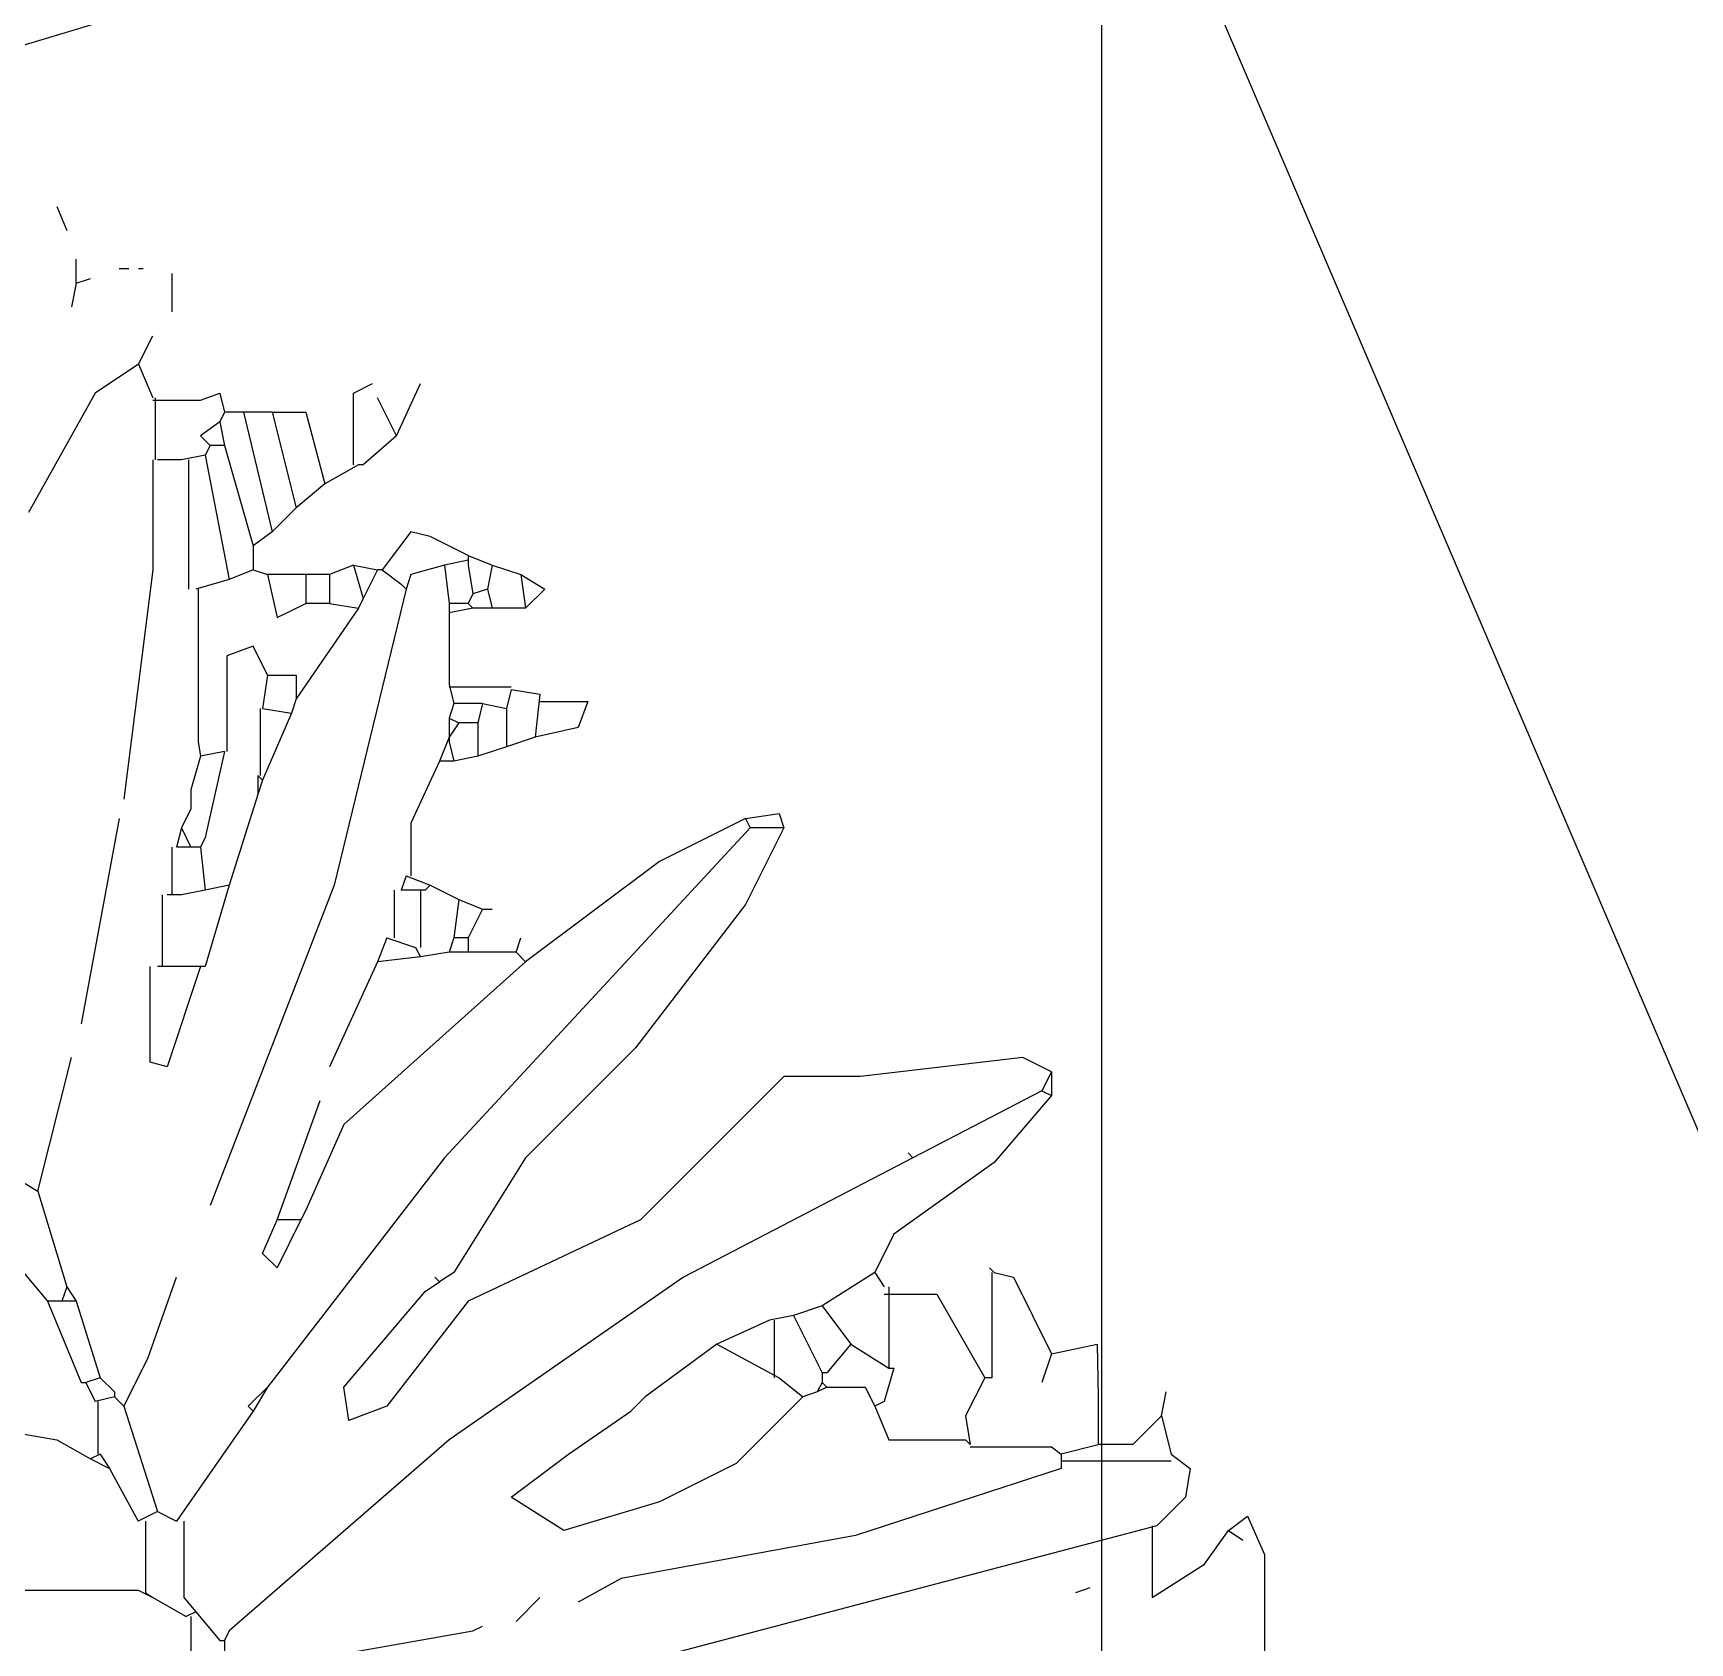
# Model space of a CAD drawing. Header units: metres. Extents: x 1769 to 3632, y 809 to 2652.
# Drawn here: x 2678.6346 to 2678.9169, y 1872.3662 to 1872.6407 of the extents above; entities that cross this region are included whole.
import ezdxf

# ---------------------------------------------------------------- set-up
doc = ezdxf.new("R2010")
doc.units = ezdxf.units.M
doc.header["$LTSCALE"] = 10
for name, color, linetype in [('A-FLOR-LEVL', 2, 'Continuous'), ('A-FURN-FIXD', 8, 'Continuous'), ('L-PLNT', 66, 'Continuous')]:
    doc.layers.add(name, color=color, linetype=linetype)

# ---------------------------------------------------------------- blocks, each defined once
blk = doc.blocks.new('GARRA DE LEON')
at = {"layer": 'L-PLNT', "color": 65, "linetype": 'Continuous'}
for p, q in [((1270.9663, 335.175), (1270.8337, 335.1087)), ((1272.1879, 333.9119), (1272.1879, 333.9906)), ((1273.1176, 333.8581), (1273.1176, 333.9823)), ((1272.2169, 333.9326), (1272.2169, 333.9616)), ((1272.2211, 333.9616), (1272.4322, 333.9243)), ((1273.0244, 333.8332), (1272.5855, 333.9492)), ((1272.1921, 333.9078), (1272.2128, 333.9326)), ((1272.2128, 333.9326), (1272.2169, 333.9326)), ((1272.2211, 333.9243), (1272.2169, 333.9326)), ((1272.4115, 333.7587), (1272.2211, 333.9243)), ((1272.4322, 333.9243), (1272.4405, 333.9202)), ((1272.1548, 333.8953), (1272.1838, 333.9119)), ((1272.1817, 333.8953), (1272.1921, 333.9078)), ((1272.1921, 333.9078), (1272.1838, 333.9119)), ((1272.4902, 333.8953), (1272.4695, 333.9161)), ((1271.9767, 333.8891), (1272.1423, 333.8891)), ((1272.1423, 333.8891), (1272.1548, 333.8953)), ((1272.1486, 333.8912), (1272.1548, 333.8953)), ((1272.1486, 333.8291), (1272.1486, 333.8912)), ((1272.1817, 333.8291), (1272.1817, 333.8953)), ((1272.5606, 333.8788), (1272.5234, 333.8995)), ((1272.9665, 333.8871), (1272.954, 333.8912)), ((1273.0203, 333.8332), (1273.0203, 333.8953)), ((1273.0203, 333.8953), (1273.0658, 333.8664)), ((1272.7635, 333.8415), (1272.5606, 333.8788)), ((1273.0658, 333.8664), (1273.0866, 333.8374)), ((1273.0866, 333.8374), (1273.099, 333.8457)), ((1273.1031, 333.8249), (1273.1176, 333.8581)), ((1272.5109, 333.8374), (1272.4654, 333.8084)), ((1272.5938, 333.8125), (1272.5109, 333.8374)), ((1272.9416, 333.7835), (1272.7635, 333.8415)), ((1273.0493, 333.8084), (1273.0244, 333.8332)), ((1273.0866, 333.8374), (1273.1031, 333.8249)), ((1272.1175, 333.7835), (1272.1423, 333.8291)), ((1272.1299, 333.7297), (1272.1589, 333.8208)), ((1272.1589, 333.8208), (1272.1423, 333.8291)), ((1272.1589, 333.8208), (1272.1755, 333.8291)), ((1272.2417, 333.7338), (1272.1755, 333.8291)), ((1272.4654, 333.8084), (1272.515, 333.7711)), ((1272.66, 333.7794), (1272.5938, 333.8125)), ((1273.0534, 333.7835), (1273.0493, 333.8084)), ((1272.0719, 333.7587), (1272.1009, 333.7753)), ((1272.1009, 333.7753), (1272.1175, 333.7835)), ((1272.1092, 333.7711), (1272.1009, 333.7753)), ((1272.1092, 333.7711), (1272.1175, 333.7835)), ((1272.718, 333.7214), (1272.66, 333.7794)), ((1272.9416, 333.7711), (1272.9416, 333.7835)), ((1273.0369, 333.7773), (1272.9416, 333.7773)), ((1273.0369, 333.7711), (1273.0534, 333.7835)), ((1271.9767, 333.7421), (1272.0719, 333.7587)), ((1272.1072, 333.7256), (1272.1072, 333.7711)), ((1272.6144, 333.6179), (1272.4115, 333.7587)), ((1272.515, 333.7711), (1272.5689, 333.7338)), ((1272.7801, 333.7297), (1272.7925, 333.7587)), ((1272.7925, 333.7587), (1272.8588, 333.7587)), ((1272.8588, 333.738), (1272.8629, 333.7628)), ((1272.8588, 333.7587), (1272.8629, 333.7628)), ((1272.8629, 333.7649), (1272.9333, 333.7649)), ((1272.9333, 333.7649), (1272.9416, 333.7711)), ((1272.9747, 333.7628), (1272.9416, 333.7711)), ((1272.9737, 333.7214), (1272.9737, 333.7628)), ((1273.0037, 333.7628), (1272.9747, 333.7628)), ((1273.0286, 333.738), (1273.0037, 333.7628)), ((1273.0286, 333.738), (1273.0369, 333.7711)), ((1272.1217, 333.7214), (1272.1299, 333.7297)), ((1272.1299, 333.7297), (1272.1507, 333.6883)), ((1272.2376, 333.7297), (1272.2417, 333.7338)), ((1272.2542, 333.7131), (1272.2376, 333.7297)), ((1272.2542, 333.7131), (1272.2417, 333.7338)), ((1272.3246, 333.7421), (1272.3204, 333.7131)), ((1272.3577, 333.7297), (1272.3246, 333.7421)), ((1272.4281, 333.6386), (1272.3577, 333.7297)), ((1272.5813, 333.7214), (1272.5689, 333.7338)), ((1272.5813, 333.7214), (1272.5689, 333.7338)), ((1272.7718, 333.7131), (1272.7801, 333.7297)), ((1272.7884, 333.7256), (1272.7801, 333.7297)), ((1272.8754, 333.7049), (1272.8588, 333.738)), ((1273.0286, 333.738), (1273.0327, 333.7173)), ((1272.0968, 333.709), (1272.1051, 333.7256)), ((1272.1217, 333.7214), (1272.1051, 333.7256)), ((1272.1092, 333.7049), (1272.1217, 333.7173)), ((1272.1217, 333.7173), (1272.1217, 333.7214)), ((1272.6434, 333.6759), (1272.5813, 333.7214)), ((1272.6973, 333.7049), (1272.718, 333.7214)), ((1272.7304, 333.7173), (1272.718, 333.7214)), ((1272.7346, 333.709), (1272.7304, 333.7173)), ((1272.7387, 333.7131), (1272.7304, 333.7173)), ((1272.7967, 333.6966), (1272.7884, 333.7256)), ((1272.9727, 333.6759), (1272.9737, 333.7214)), ((1272.0637, 333.6386), (1272.0927, 333.709)), ((1272.0885, 333.6386), (1272.1092, 333.7049)), ((1272.0927, 333.709), (1272.0968, 333.709)), ((1272.1092, 333.7049), (1272.0968, 333.709)), ((1272.4074, 333.5144), (1272.2542, 333.7131)), ((1272.3204, 333.7131), (1272.3908, 333.6303)), ((1272.6434, 333.6759), (1272.6973, 333.7049)), ((1272.6931, 333.6552), (1272.6931, 333.7049)), ((1272.7346, 333.709), (1272.7387, 333.7131)), ((1272.7346, 333.7007), (1272.7346, 333.709)), ((1272.7387, 333.7131), (1272.7718, 333.7131)), ((1272.834, 333.6324), (1272.8754, 333.7049)), ((1272.8816, 333.7049), (1272.8754, 333.7049)), ((1272.8816, 333.6137), (1272.8816, 333.7049)), ((1272.9333, 333.6841), (1272.925, 333.709)), ((1272.1507, 333.6883), (1272.1755, 333.6179)), ((1272.7097, 333.651), (1272.7346, 333.7007)), ((1272.7387, 333.7007), (1272.7346, 333.7007)), ((1272.7594, 333.6759), (1272.7387, 333.7007)), ((1272.7594, 333.6759), (1272.7925, 333.6966)), ((1272.7925, 333.6262), (1272.7925, 333.6966)), ((1272.7925, 333.6966), (1272.7967, 333.6966)), ((1272.689, 333.6552), (1272.6434, 333.6759)), ((1272.7346, 333.6427), (1272.7594, 333.6759)), ((1272.9002, 333.6179), (1272.9333, 333.6841)), ((1272.9333, 333.6841), (1272.9727, 333.6759)), ((1272.7097, 333.651), (1272.689, 333.6552)), ((1272.7346, 333.6427), (1272.7097, 333.651)), ((1272.043, 333.6137), (1272.0637, 333.6386)), ((1272.0761, 333.6386), (1272.0637, 333.6386)), ((1272.0803, 333.6262), (1272.0761, 333.6386)), ((1272.0885, 333.6386), (1272.0761, 333.6386)), ((1272.0803, 333.6262), (1272.0885, 333.6386)), ((1272.3908, 333.6303), (1272.4033, 333.622)), ((1272.5772, 333.5682), (1272.4281, 333.6386)), ((1272.7801, 333.6137), (1272.7346, 333.6427)), ((1272.7884, 333.6324), (1272.834, 333.6324)), ((1272.0554, 333.5433), (1272.0803, 333.6262)), ((1272.4033, 333.622), (1272.3991, 333.6179)), ((1272.4157, 333.6137), (1272.4033, 333.622)), ((1272.8132, 333.5144), (1272.6144, 333.6179)), ((1272.7801, 333.6137), (1272.7884, 333.6262)), ((1272.8836, 333.6137), (1272.9002, 333.6179)), ((1272.2625, 333.6096), (1272.25, 333.5972)), ((1272.2832, 333.5682), (1272.2625, 333.6096)), ((1272.4778, 333.5144), (1272.4157, 333.6137)), ((1272.7967, 333.5806), (1272.7801, 333.6137)), ((1272.8836, 333.6137), (1272.8795, 333.6096)), ((1272.25, 333.5972), (1272.2625, 333.5682)), ((1272.8836, 333.5185), (1272.7967, 333.5806)), ((1272.2832, 333.5682), (1272.2625, 333.5682)), ((1272.2625, 333.5682), (1272.2997, 333.4647)), ((1272.2873, 333.5599), (1272.2832, 333.5682)), ((1272.3204, 333.4854), (1272.2873, 333.5599)), ((1272.7014, 333.444), (1272.5772, 333.5682)), ((1272.0347, 333.5309), (1272.0554, 333.5433)), ((1272.0554, 333.5433), (1272.0844, 333.4274)), ((1272.3121, 333.2783), (1272.2045, 333.5558)), ((1272.9333, 333.4605), (1272.8836, 333.5185)), ((1272.6724, 333.2286), (1272.4074, 333.5144)), ((1272.573, 333.4191), (1272.4778, 333.5144)), ((1272.8132, 333.5144), (1272.8091, 333.5102)), ((1272.925, 333.4564), (1272.8132, 333.5144)), ((1272.4778, 333.3446), (1272.3204, 333.4854)), ((1272.925, 333.4564), (1272.9333, 333.4605)), ((1272.9333, 333.4398), (1272.9333, 333.4605)), ((1272.7677, 333.444), (1272.7014, 333.444)), ((1272.9085, 333.4274), (1272.7677, 333.444)), ((1272.9333, 333.4398), (1272.925, 333.4564)), ((1272.1672, 333.4357), (1272.1527, 333.4315)), ((1272.1527, 333.4315), (1272.1527, 333.3487)), ((1272.1962, 333.3487), (1272.1672, 333.4357)), ((1272.3494, 333.3446), (1272.308, 333.4357)), ((1272.9333, 333.4398), (1272.9085, 333.4274)), ((1272.6683, 333.2949), (1272.573, 333.4191)), ((1272.1258, 333.2203), (1272.0927, 333.3984)), ((1272.1962, 333.3487), (1272.1589, 333.3487)), ((1272.1631, 333.2866), (1272.1631, 333.3487)), ((1272.2003, 333.3487), (1272.1962, 333.3487)), ((1272.2211, 333.2783), (1272.2003, 333.3487)), ((1272.3577, 333.3239), (1272.3494, 333.3446)), ((1272.3867, 333.3404), (1272.3494, 333.3446)), ((1272.4695, 333.3363), (1272.4778, 333.3446)), ((1272.5938, 333.2576), (1272.4778, 333.3446)), ((1272.3577, 333.3239), (1272.3825, 333.3321)), ((1272.3825, 333.3321), (1272.3867, 333.3404)), ((1272.4115, 333.3363), (1272.3867, 333.3404)), ((1272.3867, 333.2825), (1272.3867, 333.3321)), ((1272.4157, 333.3239), (1272.4115, 333.3363)), ((1272.4281, 333.3363), (1272.4115, 333.3363)), ((1272.4695, 333.3363), (1272.4281, 333.3363)), ((1272.4281, 333.3239), (1272.4281, 333.3363)), ((1272.4695, 333.3363), (1272.4736, 333.3239)), ((1272.3639, 333.2825), (1272.3639, 333.3239)), ((1272.4198, 333.2907), (1272.4157, 333.3239)), ((1272.4281, 333.3239), (1272.4157, 333.3239)), ((1272.4405, 333.299), (1272.4281, 333.3239)), ((1272.1796, 333.2866), (1272.1672, 333.2866)), ((1272.1713, 333.2452), (1272.1713, 333.2866)), ((1272.2003, 333.2825), (1272.1796, 333.2866)), ((1272.395, 333.2783), (1272.4198, 333.2907)), ((1272.4198, 333.2907), (1272.4405, 333.299)), ((1272.4405, 333.299), (1272.4488, 333.299)), ((1272.7014, 333.2286), (1272.6683, 333.2949)), ((1272.1962, 333.2452), (1272.2003, 333.2825)), ((1272.2211, 333.2783), (1272.2003, 333.2825)), ((1272.2459, 333.1996), (1272.2211, 333.2783)), ((1272.3743, 333.0216), (1272.3121, 333.2783)), ((1272.3743, 333.27), (1272.3701, 333.2825)), ((1272.3908, 333.2825), (1272.3701, 333.2825)), ((1272.3743, 333.27), (1272.395, 333.2783)), ((1272.395, 333.2783), (1272.3908, 333.2825)), ((1272.3784, 333.2245), (1272.3784, 333.27)), ((1272.6683, 333.2203), (1272.5938, 333.2576)), ((1272.1796, 333.2286), (1272.1755, 333.2452)), ((1272.1879, 333.2452), (1272.1755, 333.2452)), ((1272.1796, 333.2286), (1272.1879, 333.2452)), ((1272.1962, 333.2452), (1272.1879, 333.2452)), ((1272.2003, 333.2369), (1272.1962, 333.2452)), ((1272.1879, 333.2121), (1272.1796, 333.2286)), ((1272.2169, 333.1624), (1272.2003, 333.2369)), ((1272.6683, 333.2203), (1272.6724, 333.2286)), ((1272.7014, 333.2286), (1272.6724, 333.2286)), ((1272.6973, 333.2162), (1272.7014, 333.2286)), ((1272.4033, 333.1706), (1272.3784, 333.2245)), ((1272.6683, 333.2203), (1272.6973, 333.2162)), ((1272.1548, 333.005), (1272.1299, 333.2038)), ((1272.1879, 333.1955), (1272.1879, 333.2121)), ((1272.1879, 333.1955), (1272.1879, 333.2121)), ((1272.2459, 333.1831), (1272.2459, 333.1996)), ((1272.25, 333.1872), (1272.2459, 333.1996)), ((1272.1962, 333.1665), (1272.1879, 333.1955)), ((1272.2459, 333.1831), (1272.25, 333.1872)), ((1272.2749, 333.1292), (1272.25, 333.1872)), ((1272.248, 333.1251), (1272.248, 333.1831)), ((1272.4115, 333.1499), (1272.4033, 333.1706)), ((1272.4157, 333.1706), (1272.4033, 333.1706)), ((1272.4115, 333.1541), (1272.4157, 333.1706)), ((1272.4364, 333.1665), (1272.4157, 333.1706)), ((1272.1941, 333.1541), (1272.1962, 333.1665)), ((1272.2169, 333.1624), (1272.1962, 333.1665)), ((1272.219, 333.0795), (1272.219, 333.1624)), ((1272.4364, 333.1375), (1272.4364, 333.1665)), ((1272.4612, 333.1582), (1272.4364, 333.1665)), ((1272.4861, 333.1499), (1272.4612, 333.1582)), ((1272.4612, 333.1251), (1272.4612, 333.1582)), ((1272.1941, 333.0216), (1272.1941, 333.1541)), ((1272.4115, 333.1499), (1272.4115, 333.1541)), ((1272.4115, 333.1334), (1272.4115, 333.1499)), ((1272.4198, 333.1375), (1272.4115, 333.1499)), ((1272.5234, 333.1417), (1272.4861, 333.1499)), ((1272.4902, 333.1127), (1272.4861, 333.1499)), ((1272.5316, 333.1189), (1272.5234, 333.1417)), ((1272.25, 333.1251), (1272.2749, 333.1292)), ((1272.279, 333.1168), (1272.2749, 333.1292)), ((1272.4115, 333.1334), (1272.4198, 333.1375)), ((1272.4157, 333.1209), (1272.4115, 333.1334)), ((1272.4364, 333.1375), (1272.4198, 333.1375)), ((1272.4405, 333.1209), (1272.4364, 333.1375)), ((1272.2542, 333.0961), (1272.25, 333.1251)), ((1272.3329, 333.0381), (1272.279, 333.1168)), ((1272.279, 333.0961), (1272.279, 333.1168)), ((1272.4115, 333.1044), (1272.4157, 333.1209)), ((1272.4405, 333.1209), (1272.4157, 333.1209)), ((1272.4405, 333.1209), (1272.4612, 333.1251)), ((1272.4654, 333.1085), (1272.4612, 333.1251)), ((1272.4654, 333.1085), (1272.4902, 333.1127)), ((1272.4902, 333.1189), (1272.5316, 333.1189)), ((1272.4115, 333.1064), (1272.4654, 333.1064)), ((1272.4115, 333.0423), (1272.4115, 333.1044)), ((1272.2542, 333.0961), (1272.2417, 333.0712)), ((1272.2542, 333.0961), (1272.279, 333.0961)), ((1272.2417, 333.0712), (1272.219, 333.0795)), ((1272.2542, 333.0091), (1272.2625, 333.0464)), ((1272.2625, 333.0464), (1272.2873, 333.034)), ((1272.4322, 333.0381), (1272.4115, 333.0423)), ((1272.4115, 333.0381), (1272.4115, 333.0423)), ((1272.2873, 333.0091), (1272.2873, 333.034)), ((1272.308, 333.034), (1272.2873, 333.034)), ((1272.308, 333.034), (1272.3329, 333.0381)), ((1272.308, 333.0091), (1272.308, 333.034)), ((1272.3287, 333.0009), (1272.337, 333.0298)), ((1272.337, 333.0298), (1272.3329, 333.0381)), ((1272.3494, 333.005), (1272.337, 333.0298)), ((1272.4074, 333.0009), (1272.4115, 333.034)), ((1272.4115, 333.034), (1272.4115, 333.0381)), ((1272.4281, 333.034), (1272.4115, 333.034)), ((1272.4281, 333.034), (1272.4322, 333.0381)), ((1272.4322, 333.0257), (1272.4281, 333.034)), ((1272.4488, 333.0381), (1272.4322, 333.0381)), ((1272.4447, 333.0216), (1272.4488, 333.0381)), ((1272.4778, 333.0381), (1272.4488, 333.0381)), ((1272.4736, 333.0091), (1272.4778, 333.0381)), ((1272.4944, 333.0216), (1272.4778, 333.0381)), ((1272.1858, 332.9097), (1272.1858, 333.0216)), ((1272.2211, 333.0133), (1272.1921, 333.0216)), ((1272.2003, 332.9056), (1272.2211, 333.0133)), ((1272.2417, 333.005), (1272.2211, 333.0133)), ((1272.3536, 333.005), (1272.3701, 333.0174)), ((1272.3701, 333.0174), (1272.3743, 333.0216)), ((1272.3784, 333.0091), (1272.3743, 333.0216)), ((1272.4281, 333.0009), (1272.4322, 333.0257)), ((1272.4447, 333.0216), (1272.4322, 333.0257)), ((1272.4488, 333.0009), (1272.4447, 333.0216)), ((1272.4736, 333.0091), (1272.4944, 333.0216)), ((1272.1548, 332.9097), (1272.1548, 333.005)), ((1272.2417, 333.005), (1272.2542, 333.0091)), ((1272.2417, 332.9843), (1272.2417, 333.005)), ((1272.2873, 333.0091), (1272.2542, 333.0091)), ((1272.308, 333.0091), (1272.2873, 333.0091)), ((1272.3287, 333.0009), (1272.308, 333.0091)), ((1272.3287, 333.0009), (1272.3494, 333.005)), ((1272.3536, 333.005), (1272.3494, 333.005)), ((1272.3784, 332.9719), (1272.3536, 333.005)), ((1272.4074, 333.0009), (1272.3784, 333.0091)), ((1272.4281, 332.9967), (1272.4074, 333.0009)), ((1272.4281, 332.9926), (1272.4488, 333.0009)), ((1272.4281, 332.9967), (1272.4281, 333.0009)), ((1272.4488, 333.0009), (1272.4736, 333.0091)), ((1272.2169, 332.8973), (1272.2417, 332.9843)), ((1272.2583, 332.9719), (1272.2417, 332.9843)), ((1272.4281, 332.9926), (1272.395, 332.976)), ((1272.4281, 332.9926), (1272.4281, 332.9967)), ((1272.2335, 332.8683), (1272.2583, 332.9719)), ((1272.279, 332.9512), (1272.2583, 332.9719)), ((1272.395, 332.976), (1272.3784, 332.9719)), ((1272.1051, 332.8518), (1272.0471, 332.9553)), ((1272.2583, 332.8683), (1272.279, 332.9512)), ((1272.3039, 332.9304), (1272.279, 332.9512)), ((1272.2873, 332.8683), (1272.3039, 332.9304)), ((1272.3329, 332.9139), (1272.3039, 332.9304)), ((1272.3287, 332.9139), (1272.3287, 332.8518)), ((1272.337, 332.9139), (1272.3329, 332.9139)), ((1272.366, 332.889), (1272.337, 332.9139)), ((1272.1568, 332.8559), (1272.1568, 332.9097)), ((1272.1796, 332.9097), (1272.1589, 332.9097)), ((1272.2003, 332.9056), (1272.1796, 332.9097)), ((1272.2045, 332.8973), (1272.2003, 332.9056)), ((1272.1962, 332.889), (1272.2045, 332.8973)), ((1272.2128, 332.8766), (1272.1962, 332.889)), ((1272.2169, 332.8973), (1272.2045, 332.8973)), ((1272.2128, 332.8766), (1272.2169, 332.8973)), ((1272.366, 332.889), (1272.3494, 332.8559)), ((1272.366, 332.889), (1272.3867, 332.8435)), ((1272.2169, 332.8683), (1272.2128, 332.8766)), ((1272.1424, 332.8269), (1272.1548, 332.8559)), ((1272.1548, 332.858), (1272.1962, 332.858)), ((1272.1962, 332.858), (1272.2128, 332.8518)), ((1272.2128, 332.8518), (1272.2169, 332.8683)), ((1272.2335, 332.8683), (1272.2169, 332.8683)), ((1272.2583, 332.8683), (1272.2335, 332.8683)), ((1272.2583, 332.8683), (1272.2873, 332.8683)), ((1272.1424, 332.8269), (1272.1051, 332.8518)), ((1272.3287, 332.8518), (1272.3453, 332.8435)), ((1272.1424, 332.8269), (1272.1548, 332.8021)), ((1272.0885, 332.7565), (1272.0844, 332.7772)), ((1272.1713, 332.7482), (1272.1713, 332.7814)), ((1272.0885, 332.7565), (1272.1009, 332.7524)), ((1272.0885, 332.7565), (1272.0885, 332.7358)), ((1272.1341, 332.7441), (1272.1258, 332.7441)), ((1272.1465, 332.7441), (1272.1424, 332.7441)), ((1272.0719, 332.6903), (1272.0803, 332.711))]:
    blk.add_line(p, q, dxfattribs=at)

msp = doc.modelspace()

# ---------------------------------------------------------------- linework, layer by layer
at = {"layer": 'A-FLOR-LEVL', "ltscale": 0.01}
msp.add_lwpolyline([(2680.1167, 1870.99118), (2678.8167, 1870.99118), (2678.8167, 1872.69119), (2680.1167, 1872.69119)], close=True, dxfattribs=at)
at = {"layer": 'A-FURN-FIXD'}
msp.add_lwpolyline([(2680.1167, 1872.69119), (2679.4667, 1871.17176), (2678.8167, 1872.69119)], dxfattribs=at)

# ---------------------------------------------------------------- block references
at = {"layer": 'L-PLNT', "color": 173, "xscale": -0.1967723582811821, "yscale": 0.1967723582811821, "zscale": 0.1967723582811821}
for p, rotation in [((2451.36637, 1749.20832), 223.2793145006609), ((2428.33006, 1938.07532), 180)]:
    msp.add_blockref('GARRA DE LEON', p, dxfattribs=dict(at, rotation=rotation))

doc.saveas('drawing.dxf')
